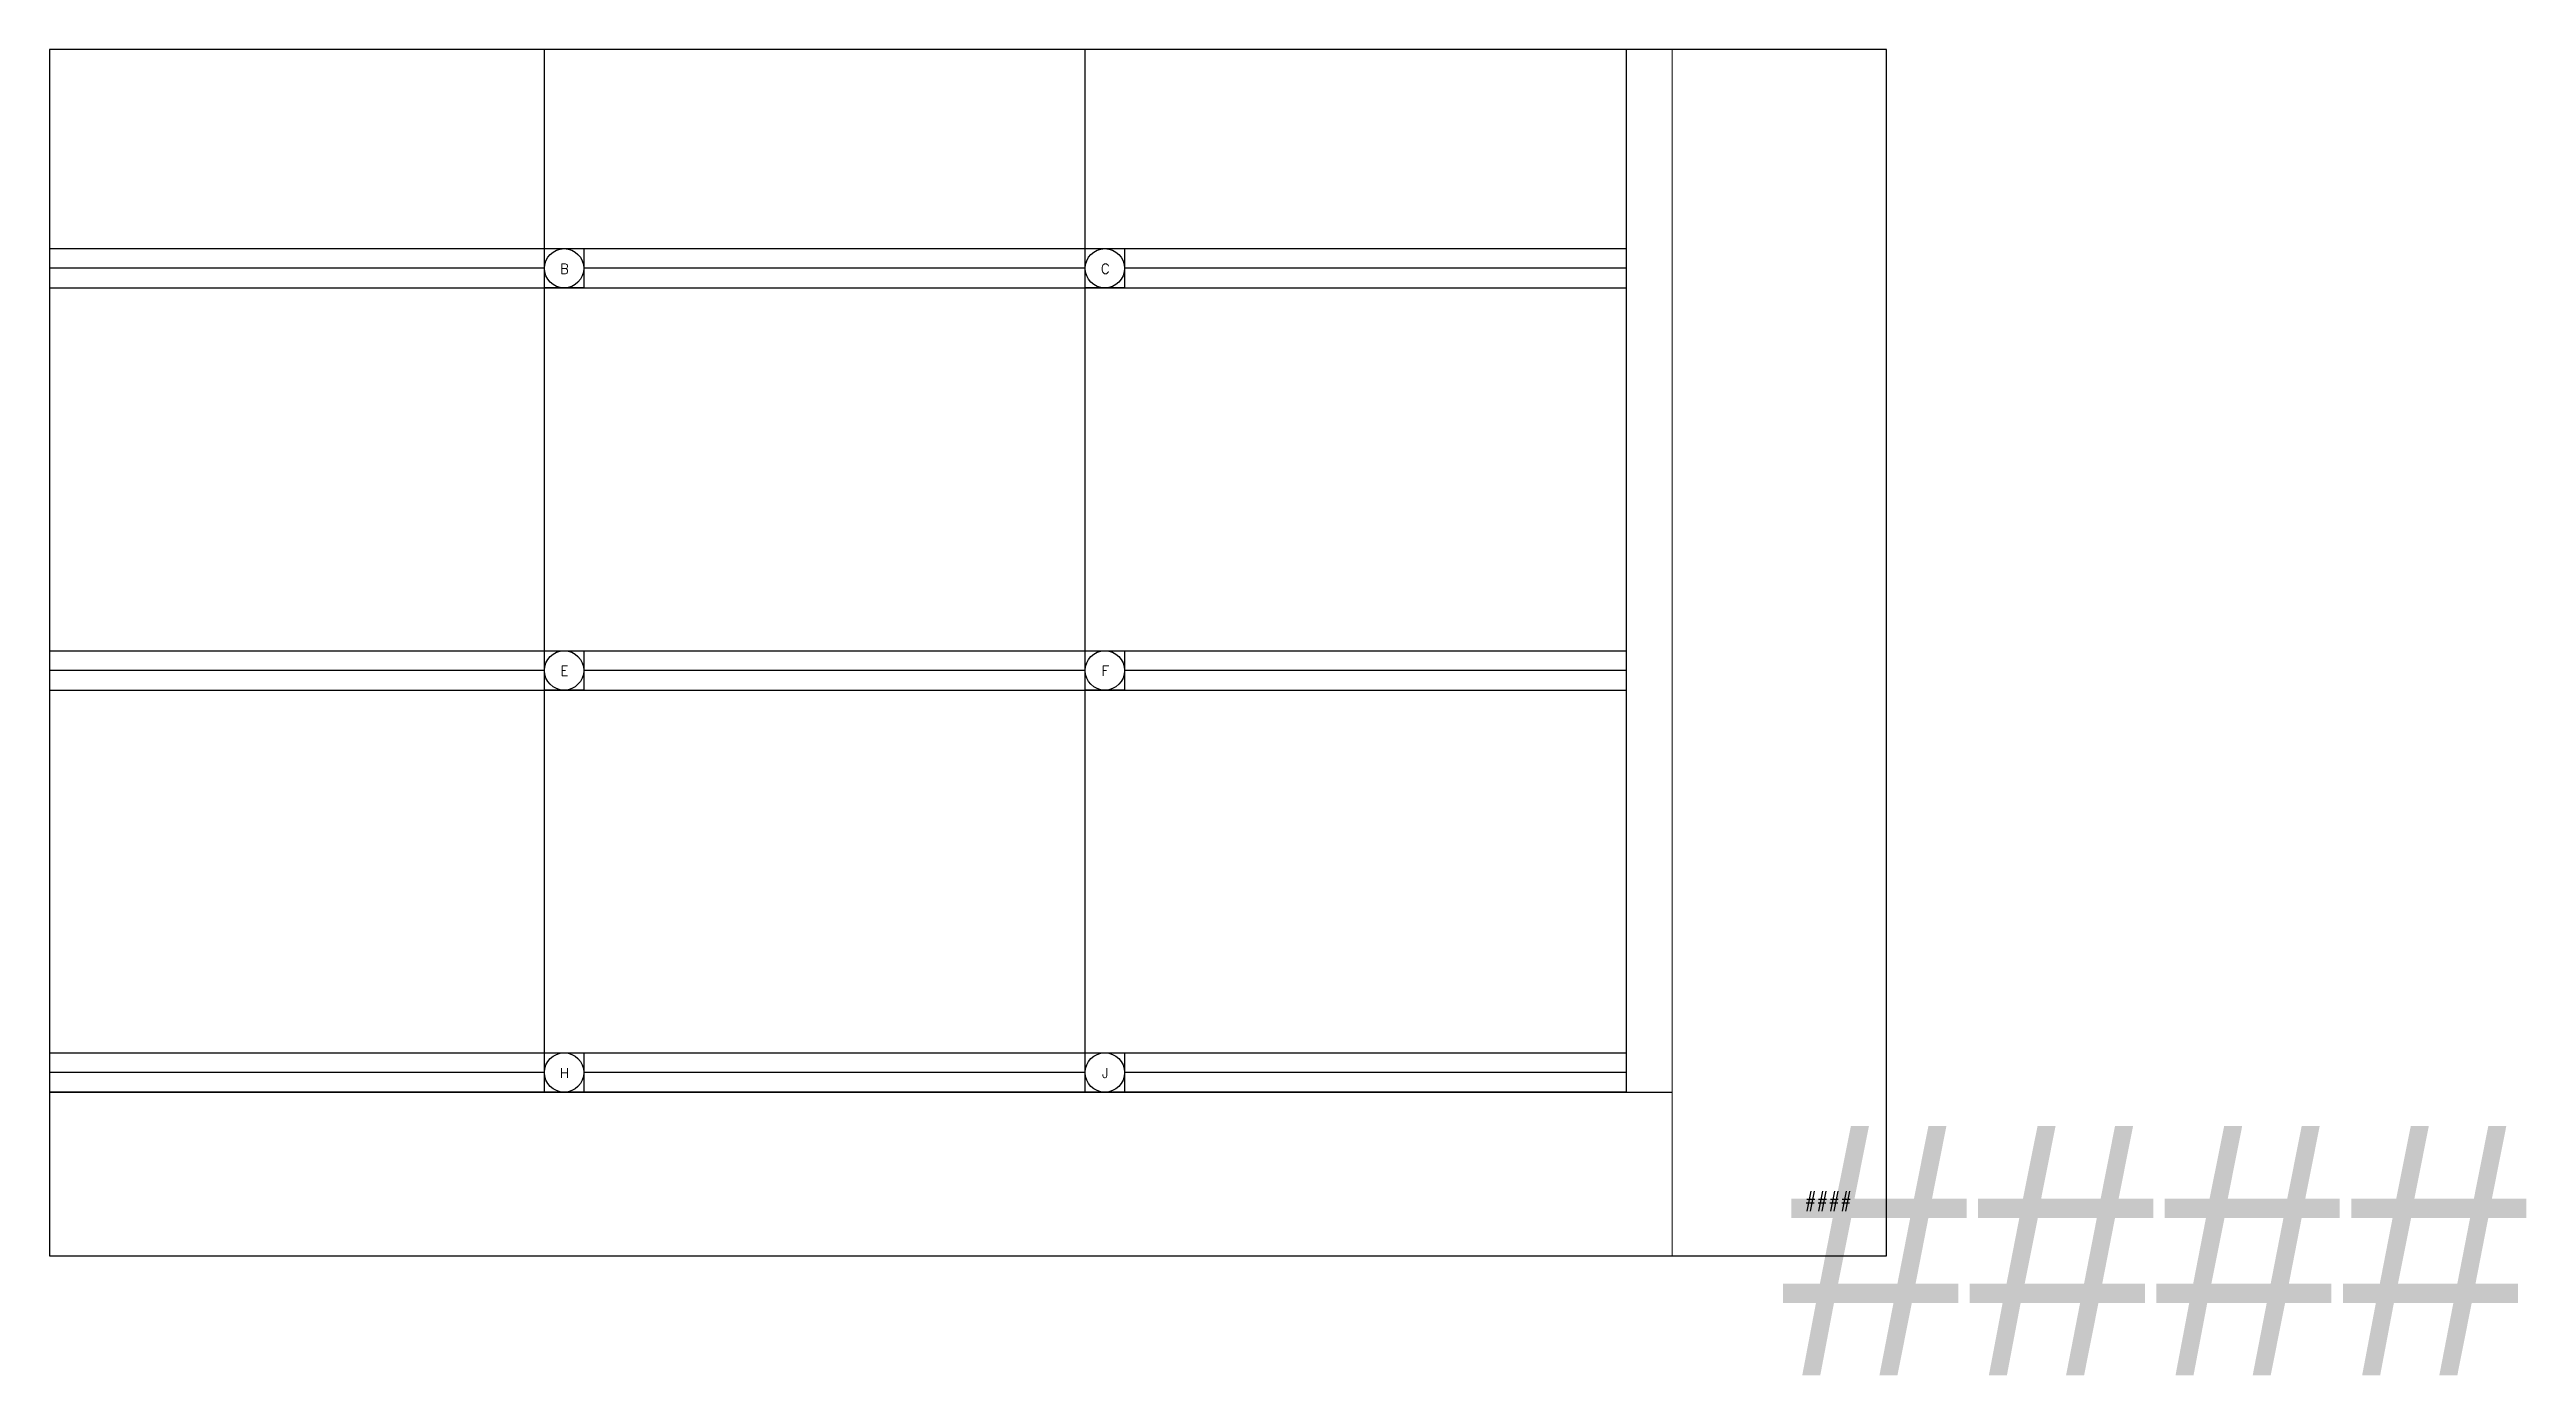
# Paper-space layout 'DETAILS 01' of a CAD drawing. Header units: inches. Extents: x 0.5 to 47.7, y -1.8 to 23.5.
# The model-space entities are those that its viewports show. They can reach past a viewport. Long polylines and large blocks are cut down to what shows.
import ezdxf
from ezdxf.enums import TextEntityAlignment as Align

# ---------------------------------------------------------------- set-up
doc = ezdxf.new("R2018")
doc.units = ezdxf.units.IN
doc.header["$MEASUREMENT"] = 0
doc.layers.add('Viewports', color=1, linetype='Continuous', plot=False)
doc.styles.add('Roman', font='romans.shx', dxfattribs={"height": 0.125})
doc.styles.add('Roman-A', font='romans.shx', dxfattribs={"height": 0.125})
doc.styles.get("Standard").update_dxf_attribs({"font": 'romans.shx'})

# ---------------------------------------------------------------- blocks, each defined once
blk = doc.blocks.new('sheetNumber')
at = {"style": 'Roman', "flags": 8}
blk.add_attdef('SHEETNUMBER', text='', height=0.25, dxfattribs=at).set_placement((0, 0), align=Align.TOP_LEFT)
blk = doc.blocks.new('sheetTitle')
at = {"lineweight": 30, "flags": 106}
blk.add_attdef('SHEETTITLE', text='', height=0.25, dxfattribs=at).set_placement((0, 0), align=Align.TOP_CENTER)
blk = doc.blocks.new('*U34')
blk.add_lwpolyline([(0, 0.75), (0.75, 0.75), (0.75, 0), (0, 0)], close=True)
blk.add_circle((0.375, 0.375), 0.375)
at = {"insert": (0.383, 0.366), "char_height": 0.188, "width": 0.46087, "attachment_point": 5, "style": 'Roman-A'}
blk.add_mtext('G', dxfattribs=at)
blk = doc.blocks.new('*U35')
blk.add_lwpolyline([(0, 0.75), (0.75, 0.75), (0.75, 0), (0, 0)], close=True)
blk.add_circle((0.375, 0.375), 0.375)
at = {"insert": (0.383, 0.366), "char_height": 0.188, "width": 0.46087, "attachment_point": 5, "style": 'Roman-A'}
blk.add_mtext('H', dxfattribs=at)
blk = doc.blocks.new('*U36')
blk.add_lwpolyline([(0, 0.75), (0.75, 0.75), (0.75, 0), (0, 0)], close=True)
blk.add_circle((0.375, 0.375), 0.375)
at = {"insert": (0.383, 0.366), "char_height": 0.188, "width": 0.46087, "attachment_point": 5, "style": 'Roman-A'}
blk.add_mtext('J', dxfattribs=at)
blk = doc.blocks.new('*U31')
blk.add_lwpolyline([(0, 0.75), (0.75, 0.75), (0.75, 0), (0, 0)], close=True)
blk.add_circle((0.375, 0.375), 0.375)
at = {"insert": (0.383, 0.366), "char_height": 0.188, "width": 0.46087, "attachment_point": 5, "style": 'Roman-A'}
blk.add_mtext('D', dxfattribs=at)
blk = doc.blocks.new('*U32')
blk.add_lwpolyline([(0, 0.75), (0.75, 0.75), (0.75, 0), (0, 0)], close=True)
blk.add_circle((0.375, 0.375), 0.375)
at = {"insert": (0.383, 0.366), "char_height": 0.188, "width": 0.46087, "attachment_point": 5, "style": 'Roman-A'}
blk.add_mtext('E', dxfattribs=at)
blk = doc.blocks.new('*U33')
blk.add_lwpolyline([(0, 0.75), (0.75, 0.75), (0.75, 0), (0, 0)], close=True)
blk.add_circle((0.375, 0.375), 0.375)
at = {"insert": (0.383, 0.366), "char_height": 0.188, "width": 0.46087, "attachment_point": 5, "style": 'Roman-A'}
blk.add_mtext('F', dxfattribs=at)
blk = doc.blocks.new('*U28')
blk.add_lwpolyline([(0, 0.75), (0.75, 0.75), (0.75, 0), (0, 0)], close=True)
blk.add_circle((0.375, 0.375), 0.35)
at = {"insert": (0.383, 0.366), "char_height": 0.188, "width": 0.46087, "attachment_point": 5, "style": 'Roman-A'}
blk.add_mtext('A', dxfattribs=at)
blk = doc.blocks.new('*U29')
blk.add_lwpolyline([(0, 0.75), (0.75, 0.75), (0.75, 0), (0, 0)], close=True)
blk.add_circle((0.375, 0.375), 0.375)
at = {"insert": (0.383, 0.366), "char_height": 0.188, "width": 0.46087, "attachment_point": 5, "style": 'Roman-A'}
blk.add_mtext('B', dxfattribs=at)
blk = doc.blocks.new('*U30')
blk.add_lwpolyline([(0, 0.75), (0.75, 0.75), (0.75, 0), (0, 0)], close=True)
blk.add_circle((0.375, 0.375), 0.375)
at = {"insert": (0.383, 0.366), "char_height": 0.188, "width": 0.46087, "attachment_point": 5, "style": 'Roman-A'}
blk.add_mtext('C', dxfattribs=at)

msp = doc.modelspace()

# ---------------------------------------------------------------- linework, layer by layer
for p, q in [((10.304, 300), (10.304, 323)), ((20.608, 300), (20.608, 323)), ((0, 316.083), (10.304, 316.083)), ((10.304, 316.083), (20.608, 316.083)), ((20.608, 316.083), (30.913, 316.083)), ((0, 315.333), (30.913, 315.333)), ((10.304, 315.708), (0.75, 315.708)), ((20.608, 315.708), (11.054, 315.708)), ((30.913, 315.708), (21.358, 315.708)), ((0, 308.417), (10.304, 308.417)), ((10.304, 308.417), (20.608, 308.417)), ((20.608, 308.417), (30.913, 308.417)), ((10.304, 308.042), (0.75, 308.042)), ((20.608, 308.042), (11.054, 308.042)), ((30.913, 308.042), (21.358, 308.042)), ((0, 307.667), (30.913, 307.667)), ((0, 300.75), (10.304, 300.75)), ((10.304, 300.75), (20.608, 300.75)), ((20.608, 300.75), (30.913, 300.75)), ((10.304, 300.375), (0.75, 300.375)), ((20.608, 300.375), (11.054, 300.375)), ((30.913, 300.375), (21.358, 300.375))]:
    msp.add_line(p, q)
for points in [[(0, 323), (30.913, 323), (30.913, 300), (0, 300)], [(0, 300), (35, 300), (35, 323), (0, 323)]]:
    msp.add_lwpolyline(points, close=True)

# ---------------------------------------------------------------- block references
for name, p in [('*U28', (0, 315.333)), ('*U29', (10.304, 315.333)), ('*U30', (20.608, 315.333)), ('*U31', (0, 307.667)), ('*U32', (10.304, 307.667)), ('*U33', (20.608, 307.667)), ('*U34', (0, 300)), ('*U35', (10.304, 300)), ('*U36', (20.608, 300))]:
    msp.add_blockref(name, p)

psp = doc.layouts.new('DETAILS 01')

# ---------------------------------------------------------------- linework, layer by layer
psp.add_lwpolyline([(0.5, 0.5), (35.5, 0.5), (35.5, 23.5), (0.5, 23.5)], close=True)

# ---------------------------------------------------------------- block references
ref = psp.add_blockref('sheetTitle', (33.5, 3))
lines = psp.add_mtext('####', dxfattribs={"insert": (33.5, 3), "char_height": 4.7812, "attachment_point": 1})
ref.add_attrib('SHEETTITLE', '', (33.5, 3), dxfattribs={"flags": 104}).embed_mtext(lines)
ref = psp.add_blockref('sheetNumber', (33.938, 1.688))
ref.add_attrib('SHEETNUMBER', '####', dxfattribs={"height": 0.25, "style": 'Roman'}).set_placement((33.938, 1.688), align=Align.TOP_LEFT)

# ---------------------------------------------------------------- viewports
at = {"layer": 'Viewports', "view_target_point": (-6.89, 296.38)}
psp.add_viewport(center=(15.956, 12), size=(30.913, 23), view_center_point=(23.222, 12), view_height=23, dxfattribs=at)

doc.saveas('drawing.dxf')
